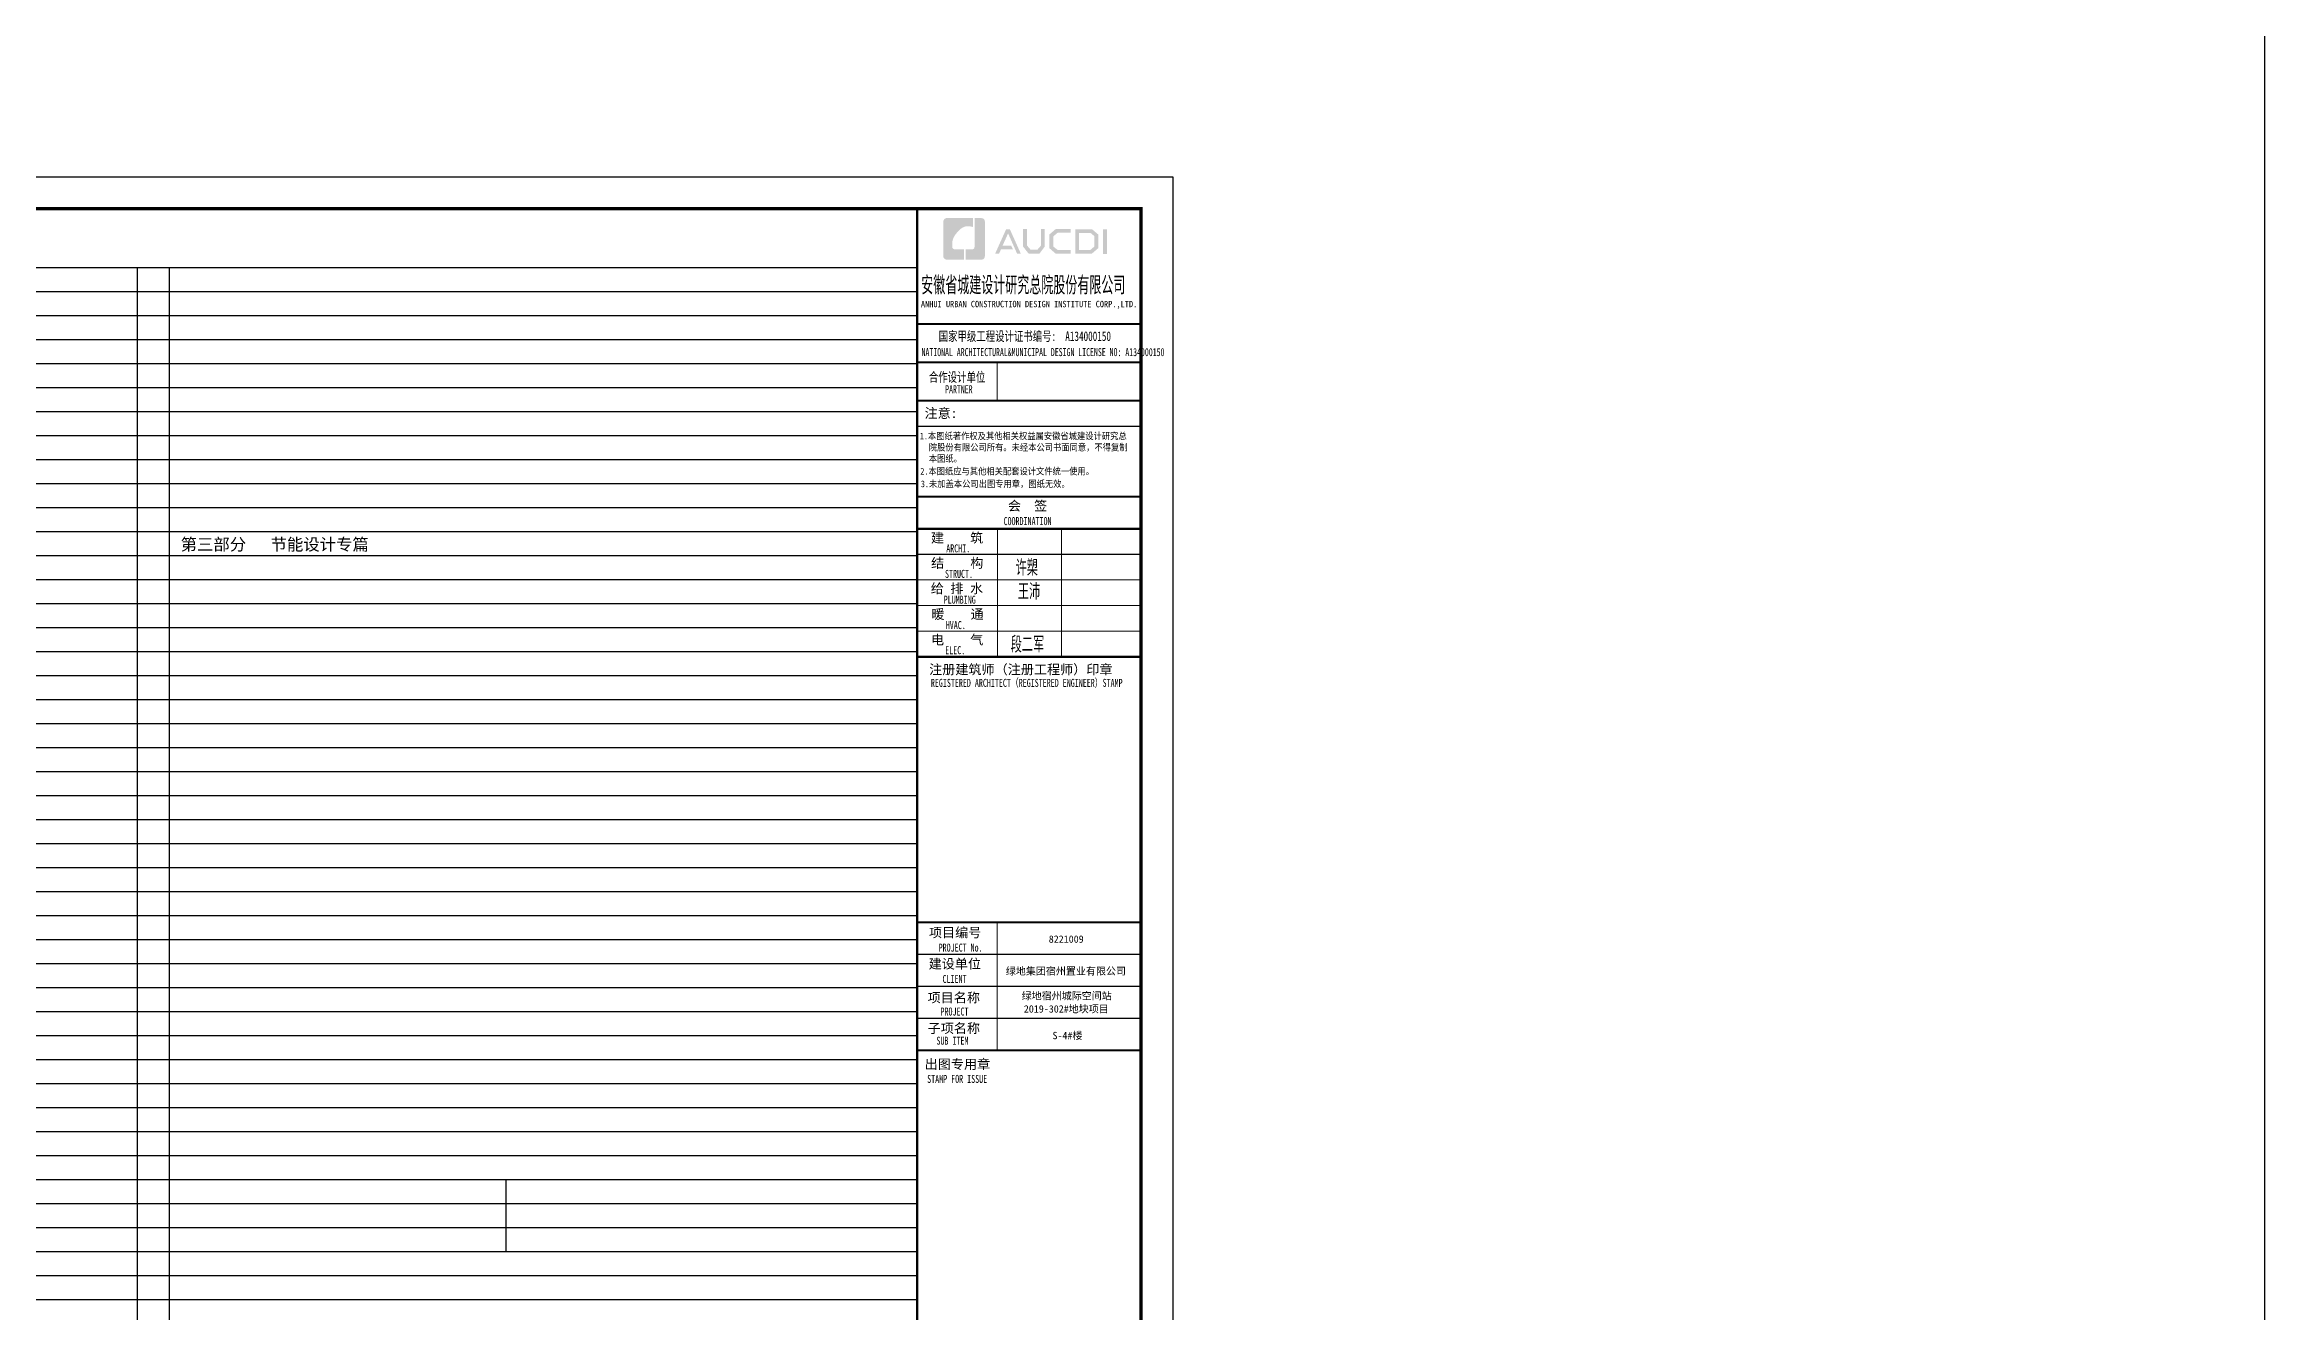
# Model space of a CAD drawing. Extents: x 1188826 to 1909461, y 608442 to 1651179.
# Drawn here: x 1840084 to 1909461, y 1367879 to 1407480 of the extents above; entities that cross this region are included whole.
import ezdxf

# ---------------------------------------------------------------- set-up
doc = ezdxf.new("R2010")
doc.units = 0
doc.header["$LTSCALE"] = 1000
doc.header["$MEASUREMENT"] = 0
for name, color, linetype in [('Defpoint', 7, 'Continuous'), ('图框', 140, 'Continuous'), ('图签文字', 147, 'Continuous')]:
    doc.layers.add(name, color=color, linetype=linetype)
doc.layers.add('DIM_MODI', color=1, linetype='Continuous', plot=False)
for name, color, linetype, lineweight in [('S-1-TEXT', 7, 'Continuous', 18), ('WALL', 9, 'Continuous', 40), ('图签', 147, 'Continuous', 18)]:
    doc.layers.add(name, color=color, linetype=linetype, lineweight=lineweight)
doc.styles.add('HT', font='simhei.ttf')
doc.styles.add('宋体', font='', dxfattribs={"height": 50})
doc.styles.add('建筑图签-1', font='simhei.ttf', dxfattribs={"width": 0.7})
doc.styles.add('建筑图签-2', font='TXT.shx', dxfattribs={"width": 0.5, "bigfont": 'HZTXT.shx'})
doc.styles.add('黑体', font='simhei.ttf')
doc.styles.get('宋体').set_extended_font_data('SimSun')

# ---------------------------------------------------------------- blocks, each defined once
blk = doc.blocks.new('院标1')
h = blk.add_hatch(color=150)
h.dxf.hatch_style = 1
h.set_gradient(color1=(33, 113, 253), color2=(33, 113, 253), tint=1, name='INVCURVED')
edge = h.paths.add_edge_path()
edge.add_spline(control_points=[(116373, 648379), (116379, 648379), (116382, 648379), (116391, 648379), (116391, 648379), (116391, 648379), (116616, 648379), (116616, 648379), (116616, 648379), (116616, 648379), (116616, 648054), (116616, 648054), (116616, 648054), (116616, 648054), (116108, 648054), (116108, 648054), (116108, 648054), (116028, 648054), (115963, 648111), (115963, 648199), (115963, 648199), (115963, 648199), (115963, 649215), (115963, 649215), (115963, 649215), (115963, 649295), (116018, 649360), (116108, 649360), (116108, 649360), (116108, 649360), (116897, 649360), (116897, 649360), (116897, 649360), (116897, 649360), (116897, 649080), (116897, 649080), (116897, 649080), (116897, 649080), (116566, 649140), (116356, 648859), (116356, 648859), (116245, 648719), (116240, 648545), (116247, 648466), (116247, 648466), (116254, 648386), (116247, 648466), (116247, 648466), (116247, 648466), (116247, 648466), (116258, 648374), (116373, 648379)], knot_values=[0, 0, 0, 0, 0.071429, 0.071429, 0.071429, 0.107143, 0.142857, 0.142857, 0.142857, 0.178571, 0.214286, 0.214286, 0.214286, 0.25, 0.285714, 0.285714, 0.285714, 0.321429, 0.357143, 0.357143, 0.357143, 0.392857, 0.428571, 0.428571, 0.428571, 0.464286, 0.5, 0.5, 0.5, 0.535714, 0.571429, 0.571429, 0.571429, 0.607143, 0.642857, 0.642857, 0.642857, 0.678571, 0.714286, 0.714286, 0.714286, 0.75, 0.785714, 0.785714, 0.785714, 0.821429, 0.857143, 0.857143, 0.857143, 0.928571, 1, 1, 1, 1], degree=3, periodic=0)
h = blk.add_hatch(color=150)
h.dxf.hatch_style = 1
h.set_gradient(color1=(33, 113, 253), color2=(33, 113, 253), tint=1, name='INVCURVED')
edge = h.paths.add_edge_path()
edge.add_spline(control_points=[(117268, 649215), (117268, 649215), (117268, 648199), (117268, 648199), (117268, 648199), (117268, 648114), (117212, 648054), (117123, 648054), (117123, 648054), (117123, 648054), (116663, 648054), (116663, 648054), (116663, 648054), (116663, 648054), (116663, 648379), (116663, 648379), (116663, 648379), (116663, 648379), (116865, 648379), (116865, 648379), (116865, 648379), (116907, 648379), (116941, 648413), (116941, 648455), (116941, 648455), (116941, 648455), (116941, 649360), (116941, 649360), (116941, 649360), (116941, 649360), (117123, 649360), (117123, 649360), (117123, 649360), (117204, 649360), (117268, 649306), (117268, 649215)], knot_values=[0, 0, 0, 0, 0.1, 0.1, 0.1, 0.15, 0.2, 0.2, 0.2, 0.25, 0.3, 0.3, 0.3, 0.35, 0.4, 0.4, 0.4, 0.45, 0.5, 0.5, 0.5, 0.55, 0.6, 0.6, 0.6, 0.65, 0.7, 0.7, 0.7, 0.75, 0.8, 0.8, 0.8, 0.9, 1, 1, 1, 1], degree=3, periodic=0)
blk = doc.blocks.new('1241241231')
at = {"layer": '图框'}
h = blk.add_hatch(color=256, dxfattribs=at)
h.paths.add_polyline_path([(5808, 56758), (5934, 56758), (5934, 55988), (5808, 55988)])
h.paths.add_polyline_path([(5056, 56642), (5056, 56116), (5416, 56116), (5540, 56223), (5540, 56541), (5420, 56642)], flags=16)
h.paths.add_polyline_path([(4938, 56760), (4938, 55998), (5460, 55998), (5659, 56168), (5659, 56596), (5463, 56760)])
h.paths.add_polyline_path([(4795, 56764), (4795, 56648), (4388, 56648), (4255, 56537), (4255, 56218), (4388, 56115), (4797, 56115), (4797, 55993), (4333, 55993), (4131, 56168), (4131, 56596), (4329, 56764)])
h.paths.add_polyline_path([(3312, 56762), (3432, 56762), (3432, 56251), (3546, 56120), (3757, 56120), (3871, 56251), (3871, 56762), (3985, 56762), (3985, 56214), (3821, 55997), (3483, 55997), (3312, 56216)])
h.paths.add_polyline_path([(2780, 56760), (2897, 56760), (3239, 55996), (3123, 55996), (2842, 56630), (2667, 56242), (2938, 56242), (2999, 56127), (2618, 56127), (2559, 55994), (2436, 55994)])
for p, q in [((0, 53800), (7000, 53800)), ((0, 53800), (7000, 53800)), ((0, 52600), (7000, 52600))]:
    blk.add_line(p, q, dxfattribs=at)
for points, const_width in [([(0, 0), (0, 57400)], 70), ([(0, 53800), (7000, 53800)], 60), ([(0, 52600), (7000, 52600)], 60), ([(0, 52600), (7000, 52600)], 60), ([(2500, 52600), (2500, 51400)], 35), ([(0, 51400), (7000, 51400)], 60), ([(0, 51400), (7000, 51400)], 60), ([(0, 50599), (7000, 50599)], 35), ([(8, 48400), (7008, 48400)], 60), ([(8, 47400), (7008, 47400)], 70), ([(8, 47400), (7008, 47400)], 70), ([(2508, 47400), (2508, 43400)], 35), ([(4508, 47400), (4508, 43400)], 35), ([(8, 46600), (7008, 46600)], 35), ([(8, 45800), (7008, 45800)], 35), ([(8, 45000), (7008, 45000)], 35), ([(8, 44200), (7008, 44200)], 35), ([(8, 43400), (7008, 43400)], 70), ([(0, 35100), (7000, 35100)], 70), ([(0, 35100), (7000, 35100)], 70), ([(2500, 31100), (2500, 35100)], 35), ([(0, 34100), (7000, 34100)], 35), ([(0, 33100), (7000, 33100)], 35), ([(0, 32100), (7000, 32100)], 35), ([(7000, 31100), (0, 31100)], 70)]:
    blk.add_lwpolyline(points, dxfattribs=dict(at, const_width=const_width))
blk.add_blockref('院标1', (-115149, -592249))
for s, height, style, width, p in [('ANHUI URBAN CONSTRUCTION DESIGN INSTITUTE CORP.,LTD.', 200, '建筑图签-1', 0.91, (118, 54322)), ('NATIONAL ARCHITECTURAL&MUNICIPAL DESIGN LICENSE NO: A134000150', 250, '建筑图签-1', 0.6, (137, 52795)), ('PARTNER', 250, '建筑图签-1', 0.6, (875, 51634)), ('1.本图纸著作权及其他相关权益属安徽省城建设计研究总', 210, 'HT', 0.88, (86, 50193)), ('院股份有限公司所有。未经本公司书面同意，不得复制', 210, 'HT', 0.88, (365, 49839)), (' 2.本图纸应与其他相关配套设计文件统一使用。 ', 210, 'HT', 0.88, (-25, 49092)), ('本图纸。', 210, 'HT', 0.88, (365, 49489)), ('3.未加盖本公司出图专用章，图纸无效。', 210, 'HT', 0.88, (118, 48698)), ('COORDINATION', 250, '建筑图签-1', 0.7, (2700, 47513)), ('ARCHI.', 250, '建筑图签-1', 0.7, (909, 46662)), ('STRUCT.', 250, '建筑图签-1', 0.7, (870, 45865)), ('PLUMBING', 250, '建筑图签-1', 0.7, (829, 45058)), ('HVAC.', 250, '建筑图签-1', 0.7, (894, 44265)), ('ELEC.', 250, '建筑图签-1', 0.7, (878, 43480)), ('REGISTERED ARCHITECT（REGISTERED ENGINEER）STAMP', 250, '建筑图签-1', 0.7, (429, 42459)), ('PROJECT No.', 250, '建筑图签-1', 0.7, (670, 34185, -1799)), ('CLIENT', 250, '建筑图签-1', 0.7, (794, 33206)), ('PROJECT', 250, '建筑图签-1', 0.7, (729, 32187)), ('SUB ITEM', 250, '建筑图签-1', 0.7, (602, 31276)), ('STAMP FOR ISSUE', 250, '建筑图签-1', 0.7, (313, 30081))]:
    blk.add_text(s, height=height, dxfattribs=dict(at, style=style, width=width)).set_placement(p)
at = {"layer": '图签', "color": 2, "style": '宋体'}
for s, height, p in [('8221009 ', 229.3, (4112, 34462)), ('绿地集团宿州置业有限公司', 229.34, (2771, 33462)), ('绿地宿州城际空间站', 229.3, (3266, 32688)), ('2019-302#地块项目', 229.34, (3333, 32279)), ('S-4#楼', 229.3, (4229, 31448))]:
    blk.add_text(s, height=height, dxfattribs=at).set_placement(p)
at = {"layer": '图签文字', "color": 7, "style": '建筑图签-1'}
for s, height, width, p in [('安徽省城建设计研究总院股份有限公司', 500, 0.55, (128, 54777)), ('国家甲级工程设计证书编号:  A134000150', 300, 0.7, (672, 53267)), ('合作设计单位', 300, 0.7, (365, 51990))]:
    blk.add_text(s, height=height, dxfattribs=dict(at, width=width)).set_placement(p)
for s, p in [('注意:', (231, 50863)), ('会  签', (2835, 47968)), ('建    筑', (430, 46967)), ('结    构', (434, 46179)), ('给 排 水', (425, 45385)), ('暖    通', (443, 44582)), ('电    气', (433, 43782)), ('注册建筑师（注册工程师）印章', (375, 42854)), ('项目编号', (368, 34632)), ('建设单位', (360, 33655)), ('项目名称', (327, 32597)), ('子项名称', (327, 31640)), ('出图专用章', (236, 30518))]:
    blk.add_text(s, height=300, dxfattribs=at).set_placement(p)
at = {"layer": '图签文字', "color": 1, "style": '建筑图签-2', "width": 0.7}
for s, p in [('许槊', (3075, 45928)), ('王沛', (3146, 45187)), ('段二军', (2921, 43532))]:
    blk.add_text(s, height=500, dxfattribs=at).set_placement(p)

msp = doc.modelspace()

# ---------------------------------------------------------------- linework, layer by layer
at = {"layer": 'Defpoint', "color": 252}
for p, q in [((1793748, 1400504), (1867348, 1400504)), ((1842978, 1400504), (1867348, 1400504)), ((1842978, 1400504), (1842978, 1345004)), ((1843978, 1400504), (1843978, 1345004)), ((1867348, 1400504), (1867348, 1345004)), ((1793748, 1399754), (1867348, 1399754)), ((1842978, 1399754), (1867348, 1399754)), ((1793748, 1399004), (1867348, 1399004)), ((1793748, 1398254), (1867348, 1398254)), ((1793748, 1397504), (1867348, 1397504)), ((1793748, 1396754), (1867348, 1396754)), ((1793748, 1396004), (1867348, 1396004)), ((1793748, 1395254), (1867348, 1395254)), ((1793748, 1394504), (1867348, 1394504)), ((1793748, 1393754), (1867348, 1393754)), ((1793748, 1393004), (1867348, 1393004)), ((1793748, 1392254), (1867348, 1392254)), ((1793748, 1391504), (1867348, 1391504)), ((1793748, 1390754), (1867348, 1390754)), ((1793748, 1390004), (1867348, 1390004)), ((1793748, 1389254), (1867348, 1389254)), ((1793748, 1388504), (1867348, 1388504)), ((1793748, 1387754), (1867348, 1387754)), ((1793748, 1387004), (1867348, 1387004)), ((1793748, 1386254), (1867348, 1386254)), ((1793748, 1385504), (1867348, 1385504)), ((1793748, 1384754), (1867348, 1384754)), ((1793748, 1384004), (1867348, 1384004)), ((1793748, 1383254), (1867348, 1383254)), ((1793748, 1382504), (1867348, 1382504)), ((1793748, 1381754), (1867348, 1381754)), ((1793748, 1381004), (1867348, 1381004)), ((1793748, 1380254), (1867348, 1380254)), ((1793748, 1379504), (1867348, 1379504)), ((1793748, 1378754), (1867348, 1378754)), ((1793748, 1378004), (1867348, 1378004)), ((1793748, 1377254), (1867348, 1377254)), ((1793748, 1376504), (1867348, 1376504)), ((1793748, 1375754), (1867348, 1375754)), ((1793748, 1375004), (1867348, 1375004)), ((1793748, 1374254), (1867348, 1374254)), ((1793748, 1373504), (1867348, 1373504)), ((1793748, 1372754), (1867348, 1372754)), ((1793748, 1372004), (1867348, 1372004)), ((1854507, 1372004), (1854507, 1369754)), ((1793748, 1371254), (1867348, 1371254)), ((1793748, 1370504), (1867348, 1370504)), ((1793748, 1369754), (1867348, 1369754)), ((1793748, 1369004), (1867348, 1369004)), ((1793748, 1368254), (1867348, 1368254))]:
    msp.add_line(p, q, dxfattribs=at)
at = {"layer": 'DIM_MODI'}
msp.add_lwpolyline([(1770707, 1493895), (1909461, 1493895), (1909461, 1258997), (1770707, 1258997)], close=True, dxfattribs=at)
at = {"layer": '图框'}
msp.add_lwpolyline([(1791248, 1403344), (1875348, 1403344), (1875348, 1343944), (1791248, 1343944)], close=True, dxfattribs=at)
msp.add_lwpolyline([(1791248, 1403344), (1875348, 1403344), (1875348, 1343944), (1791248, 1343944)], close=True, dxfattribs=at)
at = {"layer": '图框', "const_width": 100}
msp.add_lwpolyline([(1874348, 1344944), (1874348, 1402344), (1793748, 1402344), (1793748, 1344944)], close=True, dxfattribs=at)

# ---------------------------------------------------------------- block references
at = {"layer": 'WALL'}
msp.add_blockref('1241241231', (1867356, 1344944), dxfattribs=at)

# ---------------------------------------------------------------- texts
at = {"layer": 'S-1-TEXT', "color": 7, "style": '黑体'}
msp.add_text('第三部分   节能设计专篇', height=375, dxfattribs=at).set_placement((1844341, 1391667))

doc.saveas('drawing.dxf')
